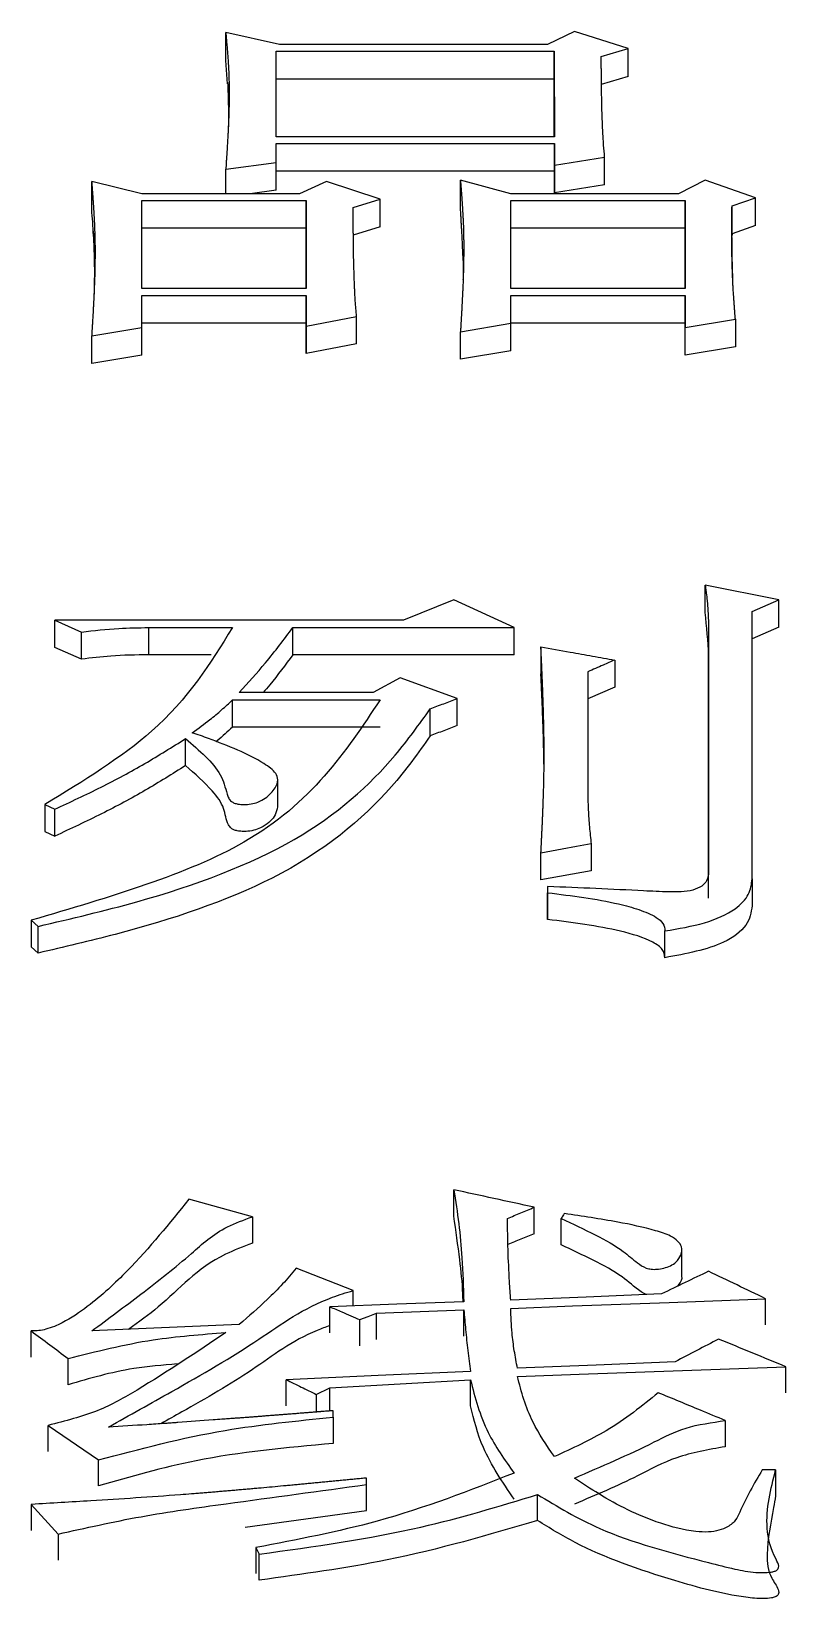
# Model space of a CAD drawing. Header units: millimetres. Extents: x 2063 to 4500, y 825 to 2548.
# Drawn here: x 2679.89 to 2682.32, y 2309.86 to 2314.92 of the extents above; entities that cross this region are included whole.
import ezdxf

# ---------------------------------------------------------------- set-up
doc = ezdxf.new("R2010")
doc.units = ezdxf.units.MM

msp = doc.modelspace()

# ---------------------------------------------------------------- linework, layer by layer
at = {"color": 7, "linetype": 'Continuous', "lineweight": 25}
for p, q in [((2680.5158, 2314.8216), (2680.5158, 2314.9117)), ((2680.6888, 2314.8733), (2680.5158, 2314.9117)), ((2681.6408, 2314.9159), (2681.5542, 2314.8732)), ((2681.8138, 2314.8604), (2681.6408, 2314.9159)), ((2680.678, 2314.8519), (2681.5758, 2314.8519)), ((2681.5542, 2314.8732), (2680.6888, 2314.8733)), ((2681.5758, 2314.7619), (2681.5758, 2314.8519)), ((2681.7273, 2314.8348), (2681.8138, 2314.8604)), ((2681.8138, 2314.7705), (2681.8138, 2314.8604)), ((2680.521, 2314.747), (2680.5158, 2314.8216)), ((2681.5758, 2314.7619), (2680.678, 2314.7619)), ((2681.8138, 2314.7705), (2681.7273, 2314.7448)), ((2681.5759, 2314.5759), (2680.678, 2314.576)), ((2680.678, 2314.4932), (2680.678, 2314.5542)), ((2680.678, 2314.5542), (2681.5759, 2314.5542)), ((2681.5759, 2314.5542), (2681.5759, 2314.4844)), ((2681.5759, 2314.4646), (2681.5759, 2314.5542)), ((2680.5158, 2314.4713), (2680.678, 2314.4932)), ((2680.5158, 2314.3924), (2680.5158, 2314.4713)), ((2680.678, 2314.4037), (2680.678, 2314.4932)), ((2681.5759, 2314.4844), (2681.7381, 2314.5106)), ((2681.5759, 2314.4844), (2681.5759, 2314.3949)), ((2681.7381, 2314.4211), (2681.7381, 2314.5106)), ((2680.0831, 2314.3425), (2680.0831, 2314.4319)), ((2680.2453, 2314.3924), (2680.0831, 2314.4319)), ((2681.5759, 2314.4646), (2680.678, 2314.4646)), ((2680.8403, 2314.4319), (2680.7537, 2314.3924)), ((2681.0134, 2314.3748), (2680.8403, 2314.4319)), ((2681.273, 2314.3468), (2681.273, 2314.4363)), ((2681.4352, 2314.3924), (2681.273, 2314.4363)), ((2681.5759, 2314.3949), (2681.5759, 2314.4646)), ((2681.7381, 2314.4211), (2681.5759, 2314.3949)), ((2682.0626, 2314.4362), (2681.9761, 2314.3924)), ((2682.2249, 2314.3792), (2682.0626, 2314.4362)), ((2680.7537, 2314.3924), (2680.2453, 2314.3924)), ((2680.2453, 2314.3704), (2680.7754, 2314.3704)), ((2680.2453, 2314.0865), (2680.2453, 2314.3704)), ((2680.678, 2314.4037), (2680.5942, 2314.3924)), ((2680.7754, 2314.3704), (2680.7754, 2314.0865)), ((2680.7754, 2314.2811), (2680.7754, 2314.3704)), ((2680.9268, 2314.3484), (2681.0134, 2314.3748)), ((2681.0134, 2314.2855), (2681.0134, 2314.3748)), ((2681.9761, 2314.3924), (2681.4352, 2314.3924)), ((2681.4352, 2314.3704), (2681.9977, 2314.3704)), ((2681.4352, 2314.0865), (2681.4352, 2314.3704)), ((2681.9977, 2314.3704), (2681.9977, 2314.0865)), ((2681.9977, 2314.281), (2681.9977, 2314.3704)), ((2682.1492, 2314.3528), (2682.2249, 2314.3792)), ((2682.2249, 2314.2898), (2682.2249, 2314.3792)), ((2682.1492, 2314.2634), (2682.1492, 2314.3528)), ((2680.7754, 2314.2811), (2680.2453, 2314.2811)), ((2680.7754, 2314.0865), (2680.7754, 2314.2811)), ((2681.0134, 2314.2855), (2680.9268, 2314.2591)), ((2681.9977, 2314.281), (2681.4352, 2314.281)), ((2681.9977, 2314.0865), (2681.9977, 2314.281)), ((2682.2249, 2314.2898), (2682.1492, 2314.2634)), ((2680.9281, 2314.2093), (2680.9276, 2314.2404)), ((2682.1492, 2314.2634), (2682.1491, 2314.2555)), ((2680.7754, 2314.0865), (2680.2453, 2314.0865)), ((2681.9977, 2314.0865), (2681.4352, 2314.0865)), ((2680.2453, 2313.9609), (2680.2453, 2314.0642)), ((2680.2453, 2314.0642), (2680.7754, 2314.0642)), ((2680.7754, 2314.0642), (2680.7754, 2313.9654)), ((2680.7754, 2313.9752), (2680.7754, 2314.0642)), ((2681.4352, 2314.0642), (2681.9977, 2314.0641)), ((2681.4352, 2313.9744), (2681.4352, 2314.0642)), ((2681.9977, 2314.0641), (2681.9977, 2313.9609)), ((2681.9977, 2313.9752), (2681.9977, 2314.0641)), ((2680.7754, 2313.9752), (2680.2453, 2313.9752)), ((2680.7754, 2313.9654), (2680.9376, 2313.9969)), ((2680.7754, 2313.8766), (2680.7754, 2313.9752)), ((2680.7754, 2313.9654), (2680.7754, 2313.8766)), ((2680.9376, 2313.908), (2680.9376, 2313.9969)), ((2681.273, 2313.9474), (2681.4352, 2313.9744)), ((2681.9977, 2313.9752), (2681.4352, 2313.9752)), ((2681.4352, 2313.8856), (2681.4352, 2313.9744)), ((2681.9977, 2313.9609), (2682.16, 2313.9879)), ((2681.9977, 2313.8721), (2681.9977, 2313.9752)), ((2682.16, 2313.9879), (2682.16, 2313.899)), ((2680.0831, 2313.9339), (2680.2453, 2313.9609)), ((2680.0831, 2313.8451), (2680.0831, 2313.9339)), ((2680.2453, 2313.8721), (2680.2453, 2313.9609)), ((2681.273, 2313.8586), (2681.273, 2313.9474)), ((2681.9977, 2313.8721), (2681.9977, 2313.9609)), ((2680.2453, 2313.8721), (2680.0831, 2313.8451)), ((2680.9376, 2313.908), (2680.7754, 2313.8766)), ((2681.4352, 2313.8856), (2681.273, 2313.8586)), ((2682.16, 2313.899), (2681.9977, 2313.8721)), ((2682.3006, 2313.0829), (2682.0627, 2313.1299)), ((2682.0627, 2313.0422), (2682.0627, 2313.1299)), ((2681.2514, 2313.0829), (2681.0891, 2313.0168)), ((2681.4461, 2312.9932), (2681.2514, 2313.0829)), ((2682.2141, 2313.0451), (2682.3006, 2313.0829)), ((2682.3006, 2312.9952), (2682.3006, 2313.0829)), ((2679.9641, 2313.0168), (2680.0506, 2312.979)), ((2681.0891, 2313.0168), (2679.9641, 2313.0168)), ((2679.9641, 2312.9293), (2679.9641, 2313.0168)), ((2682.2141, 2312.1828), (2682.2141, 2313.0451)), ((2680.0506, 2312.8915), (2680.0506, 2312.979)), ((2680.267, 2312.9932), (2680.5373, 2312.9932)), ((2680.267, 2312.9056), (2680.267, 2312.9932)), ((2680.7321, 2312.9932), (2681.4461, 2312.9932)), ((2680.7321, 2312.9056), (2680.7321, 2312.9932)), ((2681.4461, 2312.9056), (2681.4461, 2312.9932)), ((2682.3006, 2312.9952), (2682.2141, 2312.9575)), ((2680.0506, 2312.8915), (2679.9641, 2312.9293)), ((2680.4689, 2312.9056), (2680.267, 2312.9056)), ((2681.4461, 2312.9056), (2680.7321, 2312.9056)), ((2681.5326, 2312.9315), (2681.5326, 2312.8441)), ((2681.7706, 2312.8888), (2681.7706, 2312.8014)), ((2682.0735, 2312.903), (2682.0735, 2312.2074)), ((2682.0735, 2312.8677), (2682.0735, 2312.903)), ((2682.0735, 2312.8156), (2682.0735, 2312.8677)), ((2681.0783, 2312.8316), (2680.9917, 2312.7839)), ((2681.2622, 2312.7648), (2681.0783, 2312.8316)), ((2681.6841, 2312.8507), (2681.6841, 2312.4563)), ((2682.0735, 2312.1208), (2682.0735, 2312.8156)), ((2680.5374, 2312.76), (2681.0134, 2312.76)), ((2680.5374, 2312.6727), (2680.5374, 2312.76)), ((2680.9917, 2312.7839), (2680.5591, 2312.7839)), ((2681.2622, 2312.6775), (2681.2622, 2312.7648)), ((2681.7706, 2312.8014), (2681.6841, 2312.7633)), ((2681.1755, 2312.644), (2681.1755, 2312.7312)), ((2681.0134, 2312.6727), (2680.5374, 2312.6727)), ((2680.386, 2312.5481), (2680.386, 2312.6352)), ((2680.6835, 2312.4156), (2680.6835, 2312.5027)), ((2679.9316, 2312.4224), (2679.9641, 2312.4078)), ((2679.9316, 2312.4224), (2679.9316, 2312.3356)), ((2679.9641, 2312.321), (2679.9641, 2312.4078)), ((2679.9316, 2312.3356), (2679.9641, 2312.321)), ((2681.5326, 2312.1796), (2681.5326, 2312.2662)), ((2681.6949, 2312.2956), (2681.6949, 2312.2089)), ((2681.6949, 2312.2089), (2681.5326, 2312.1796)), ((2681.5543, 2312.1582), (2681.5543, 2312.1385)), ((2681.5543, 2312.1582), (2681.5543, 2312.0718)), ((2682.2141, 2312.1828), (2682.2141, 2312.0963)), ((2681.5543, 2312.0521), (2681.5543, 2312.1385)), ((2679.8884, 2312.0498), (2679.8884, 2311.9635)), ((2679.8884, 2312.0498), (2679.91, 2312.03)), ((2681.9329, 2311.9288), (2681.9329, 2312.0151)), ((2679.8884, 2311.9635), (2679.91, 2311.9437)), ((2680.6019, 2311.0934), (2680.3968, 2311.1498)), ((2681.2514, 2311.0954), (2681.2514, 2311.1806)), ((2680.6019, 2311.0934), (2680.6019, 2311.0083)), ((2681.511, 2311.039), (2681.511, 2311.1241)), ((2681.5975, 2311.003), (2681.5975, 2311.0881)), ((2681.9872, 2310.9065), (2681.9872, 2310.992)), ((2680.9264, 2310.8556), (2680.743, 2310.9281)), ((2680.9264, 2310.8062), (2680.9264, 2310.8556)), ((2680.8511, 2310.7188), (2680.8511, 2310.8035)), ((2681.0026, 2310.698), (2681.0026, 2310.7826)), ((2681.2838, 2310.7084), (2681.2838, 2310.793)), ((2682.2574, 2310.7447), (2682.2574, 2310.8294)), ((2680.5591, 2310.7461), (2680.0833, 2310.7253)), ((2680.9485, 2310.6772), (2680.9485, 2310.7618)), ((2679.8884, 2310.6407), (2679.8884, 2310.7253)), ((2680.0074, 2310.5519), (2680.0074, 2310.6363)), ((2682.3223, 2310.5257), (2682.3223, 2310.6101)), ((2680.7105, 2310.4838), (2680.7105, 2310.5682)), ((2680.8079, 2310.5208), (2680.8511, 2310.5419)), ((2680.8511, 2310.4673), (2680.8511, 2310.5419)), ((2681.3055, 2310.4838), (2681.3055, 2310.5681)), ((2680.8079, 2310.5208), (2680.8079, 2310.4639)), ((2680.862, 2310.4471), (2680.862, 2310.4682)), ((2680.862, 2310.4471), (2680.862, 2310.3628)), ((2682.1277, 2310.3522), (2682.1277, 2310.4365)), ((2679.9425, 2310.4207), (2680.1048, 2310.3095)), ((2680.1048, 2310.2255), (2680.1048, 2310.3095)), ((2682.2899, 2310.2777), (2682.2467, 2310.2777)), ((2682.2899, 2310.2777), (2682.2899, 2310.1937)), ((2680.9701, 2310.2299), (2680.9701, 2310.2511)), ((2680.9701, 2310.146), (2680.9701, 2310.2299)), ((2681.5218, 2310.114), (2681.5218, 2310.1979)), ((2679.8884, 2310.166), (2679.8884, 2310.0822)), ((2679.8884, 2310.166), (2679.9746, 2310.0702)), ((2680.5781, 2310.0926), (2680.9701, 2310.146)), ((2679.9746, 2310.0702), (2679.9746, 2309.9866)), ((2680.6132, 2310.027), (2680.624, 2310.0055)), ((2680.6132, 2310.027), (2680.6132, 2309.9433)), ((2680.624, 2309.922), (2680.624, 2310.0055))]:
    msp.add_line(p, q, dxfattribs=at)
at = {"color": 7, "linetype": 'Continuous', "lineweight": 25, "flags": 128}
for points in [[(2681.6949, 2312.2956), (2681.6479, 2312.2871), (2681.6009, 2312.2786), (2681.5326, 2312.2662)], [(2679.91, 2311.9437), (2679.91, 2311.9823), (2679.91, 2312.0062), (2679.91, 2312.03)], [(2681.9221, 2310.845), (2681.6787, 2310.8347), (2681.4353, 2310.8243)], [(2681.2838, 2310.8191), (2681.0675, 2310.8113), (2680.8511, 2310.8035)], [(2680.9485, 2310.7618), (2680.9755, 2310.7722), (2681.0026, 2310.7826)], [(2681.0026, 2310.7826), (2681.1432, 2310.7878), (2681.2838, 2310.793)], [(2681.4353, 2310.7982), (2681.6348, 2310.8058), (2681.9461, 2310.8176), (2682.2574, 2310.8294)], [(2681.3055, 2310.5944), (2681.008, 2310.5813), (2680.7105, 2310.5682)], [(2681.9653, 2310.6259), (2681.7111, 2310.6154), (2681.4569, 2310.6049)], [(2681.4569, 2310.5786), (2681.6565, 2310.5859), (2681.9894, 2310.598), (2682.3223, 2310.6101)], [(2680.8511, 2310.5419), (2681.0783, 2310.555), (2681.3055, 2310.5681)], [(2679.9425, 2310.3366), (2679.9425, 2310.3577), (2679.9425, 2310.379), (2679.9425, 2310.4207)]]:
    msp.add_lwpolyline(points, dxfattribs=at)
at = {"color": 7, "linetype": 'Continuous', "lineweight": 25}
for points, knots in [([(2680.5158, 2314.9117), (2680.516, 2314.9086), (2680.5166, 2314.9024), (2680.5173, 2314.8948), (2680.518, 2314.8871), (2680.5185, 2314.8809), (2680.5192, 2314.8732), (2680.5197, 2314.8671), (2680.5203, 2314.8594), (2680.5208, 2314.8532), (2680.5214, 2314.8455), (2680.5219, 2314.8394), (2680.5225, 2314.8316), (2680.5229, 2314.8255), (2680.5234, 2314.8177), (2680.5238, 2314.8116), (2680.5243, 2314.8038), (2680.5246, 2314.7977), (2680.525, 2314.7899), (2680.5253, 2314.7837), (2680.5255, 2314.7775), (2680.5258, 2314.7713), (2680.526, 2314.7651), (2680.5262, 2314.7574), (2680.5263, 2314.7512), (2680.5265, 2314.7434), (2680.5266, 2314.7372), (2680.5266, 2314.7295), (2680.5267, 2314.7233), (2680.5267, 2314.7155), (2680.5267, 2314.7093), (2680.5266, 2314.7015), (2680.5265, 2314.6844), (2680.526, 2314.6626), (2680.5253, 2314.6407), (2680.5248, 2314.6282), (2680.5245, 2314.6204), (2680.5242, 2314.6126), (2680.5239, 2314.6063), (2680.5235, 2314.5985), (2680.5232, 2314.5922), (2680.5228, 2314.5844), (2680.5224, 2314.5781), (2680.522, 2314.5703), (2680.5217, 2314.564), (2680.5212, 2314.5562), (2680.5208, 2314.5499), (2680.5203, 2314.5421), (2680.52, 2314.5358), (2680.5196, 2314.5295), (2680.5192, 2314.5232), (2680.5188, 2314.5169), (2680.5183, 2314.5091), (2680.5178, 2314.5028), (2680.5173, 2314.4949), (2680.5169, 2314.4886), (2680.5164, 2314.4802), (2680.516, 2314.475), (2680.5158, 2314.4713)], [0, 0, 0, 0, 0.021203, 0.042406, 0.053008, 0.074211, 0.084813, 0.106016, 0.116618, 0.137821, 0.148423, 0.169626, 0.180228, 0.201431, 0.212032, 0.233236, 0.243837, 0.265041, 0.275642, 0.296845, 0.307447, 0.318049, 0.339252, 0.349854, 0.371057, 0.381658, 0.402862, 0.413463, 0.434667, 0.445268, 0.466472, 0.477073, 0.498276, 0.58309, 0.625497, 0.6467, 0.667903, 0.678505, 0.699708, 0.71031, 0.731513, 0.742114, 0.763318, 0.773919, 0.795123, 0.805724, 0.826927, 0.837529, 0.858732, 0.869334, 0.879936, 0.901139, 0.91174, 0.932944, 0.943545, 0.964749, 0.97535, 1, 1, 1, 1]), ([(2680.678, 2314.576), (2680.678, 2314.6222), (2680.678, 2314.7148), (2680.678, 2314.8062), (2680.678, 2314.8519)], [0, 0, 0, 0, 0.4999959, 1, 1, 1, 1]), ([(2681.5758, 2314.8519), (2681.5758, 2314.8062), (2681.5759, 2314.7148), (2681.5759, 2314.6222), (2681.5759, 2314.5759)], [0, 0, 0, 0, 0.4999959, 1, 1, 1, 1]), ([(2681.7381, 2314.5106), (2681.737, 2314.5233), (2681.7356, 2314.5391), (2681.7343, 2314.558), (2681.7337, 2314.5675), (2681.7326, 2314.5864), (2681.7309, 2314.6274), (2681.7292, 2314.6714), (2681.7286, 2314.7059), (2681.7284, 2314.7168), (2681.7283, 2314.7231), (2681.7283, 2314.7278), (2681.7282, 2314.7325), (2681.7281, 2314.7372), (2681.7281, 2314.7418), (2681.728, 2314.7465), (2681.7279, 2314.7512), (2681.7279, 2314.7559), (2681.7278, 2314.7606), (2681.7278, 2314.7653), (2681.7277, 2314.7715), (2681.7277, 2314.7778), (2681.7276, 2314.784), (2681.7276, 2314.7887), (2681.7276, 2314.7926), (2681.7275, 2314.7957), (2681.7275, 2314.798), (2681.7275, 2314.8003), (2681.7275, 2314.8027), (2681.7275, 2314.8058), (2681.7275, 2314.8089), (2681.7274, 2314.812), (2681.7274, 2314.8144), (2681.7274, 2314.8167), (2681.7274, 2314.819), (2681.7274, 2314.8214), (2681.7274, 2314.8237), (2681.7273, 2314.826), (2681.7273, 2314.8283), (2681.7273, 2314.8313), (2681.7273, 2314.8334), (2681.7273, 2314.8348)], [0, 0, 0, 0, 0.1161503, 0.1451879, 0.1742255, 0.2032631, 0.3194139, 0.5517156, 0.6097907, 0.6388283, 0.653347, 0.6678658, 0.6823846, 0.6969034, 0.7114221, 0.7259409, 0.7404597, 0.7549785, 0.7694972, 0.784016, 0.7985348, 0.8275724, 0.8420911, 0.8566099, 0.8711287, 0.8783881, 0.8856475, 0.8929069, 0.9001662, 0.9074256, 0.9219444, 0.9292038, 0.9364632, 0.9437226, 0.950982, 0.9582413, 0.9655007, 0.9727601, 0.9800195, 0.9872789, 1, 1, 1, 1]), ([(2680.5217, 2314.7518), (2680.5217, 2314.7519), (2680.5215, 2314.7541), (2680.526, 2314.6459), (2680.5242, 2314.612), (2680.5233, 2314.5936)], [0, 0, 0, 0, 0.01145, 0.464143, 1, 1, 1, 1]), ([(2681.5758, 2314.5759), (2681.5758, 2314.5922), (2681.5758, 2314.6547), (2681.5758, 2314.7163), (2681.5758, 2314.7619)], [0, 0, 0, 0, 0.260576, 1, 1, 1, 1]), ([(2680.0831, 2314.4319), (2680.0833, 2314.4287), (2680.0837, 2314.4239), (2680.0841, 2314.4176), (2680.0845, 2314.4128), (2680.0848, 2314.408), (2680.0852, 2314.4032), (2680.0855, 2314.3984), (2680.0858, 2314.3936), (2680.0862, 2314.3888), (2680.0865, 2314.3841), (2680.0869, 2314.3793), (2680.0872, 2314.3745), (2680.0876, 2314.3681), (2680.088, 2314.3617), (2680.0885, 2314.3553), (2680.0888, 2314.3505), (2680.0891, 2314.3457), (2680.0895, 2314.3393), (2680.0899, 2314.3313), (2680.0905, 2314.3216), (2680.091, 2314.312), (2680.0915, 2314.3024), (2680.0919, 2314.2928), (2680.0923, 2314.2831), (2680.0927, 2314.2735), (2680.093, 2314.2638), (2680.0933, 2314.2542), (2680.0935, 2314.2445), (2680.0937, 2314.2348), (2680.0939, 2314.2219), (2680.094, 2314.209), (2680.0939, 2314.1961), (2680.0939, 2314.1767), (2680.0934, 2314.1476), (2680.0925, 2314.1184), (2680.0917, 2314.0957), (2680.0911, 2314.0794), (2680.0903, 2314.0632), (2680.0897, 2314.0501), (2680.0892, 2314.0404), (2680.0888, 2314.0322), (2680.0884, 2314.0257), (2680.0882, 2314.0208), (2680.0879, 2314.0159), (2680.0876, 2314.011), (2680.0874, 2314.0061), (2680.0871, 2314.0012), (2680.0868, 2313.9963), (2680.0864, 2313.9898), (2680.086, 2313.9833), (2680.0856, 2313.9767), (2680.0854, 2313.9727), (2680.0852, 2313.9694), (2680.0851, 2313.9669), (2680.0849, 2313.9645), (2680.0848, 2313.962), (2680.0846, 2313.9596), (2680.0844, 2313.9563), (2680.0842, 2313.953), (2680.084, 2313.9498), (2680.0839, 2313.9473), (2680.0837, 2313.9448), (2680.0836, 2313.9424), (2680.0834, 2313.9399), (2680.0833, 2313.9371), (2680.0831, 2313.9351), (2680.0831, 2313.9339)], [0, 0, 0, 0, 0.019469, 0.029204, 0.038938, 0.048673, 0.058408, 0.068142, 0.077877, 0.087611, 0.097346, 0.107081, 0.116815, 0.12655, 0.146019, 0.155754, 0.165488, 0.175223, 0.184958, 0.204427, 0.223896, 0.243365, 0.262835, 0.282304, 0.301773, 0.321242, 0.340712, 0.360181, 0.37965, 0.399119, 0.418589, 0.457527, 0.476996, 0.496466, 0.574343, 0.65222, 0.67169, 0.710628, 0.749567, 0.769036, 0.788505, 0.807974, 0.817709, 0.827444, 0.837178, 0.846913, 0.856647, 0.866382, 0.876117, 0.885851, 0.90532, 0.915055, 0.92479, 0.929657, 0.934524, 0.939392, 0.944259, 0.949126, 0.953994, 0.963728, 0.968595, 0.973463, 0.97833, 0.983197, 0.988065, 0.992932, 1, 1, 1, 1]), ([(2681.273, 2314.4363), (2681.2732, 2314.4339), (2681.2734, 2314.4304), (2681.2738, 2314.4257), (2681.274, 2314.4222), (2681.2743, 2314.4186), (2681.2746, 2314.4151), (2681.2748, 2314.4116), (2681.2751, 2314.408), (2681.2754, 2314.4045), (2681.2756, 2314.401), (2681.2759, 2314.3974), (2681.2762, 2314.3939), (2681.2764, 2314.3904), (2681.2767, 2314.3868), (2681.2769, 2314.3833), (2681.2772, 2314.3786), (2681.2776, 2314.3739), (2681.2779, 2314.3692), (2681.2781, 2314.3656), (2681.2784, 2314.3621), (2681.2786, 2314.3585), (2681.2788, 2314.355), (2681.2791, 2314.3515), (2681.2793, 2314.3479), (2681.2795, 2314.3444), (2681.2797, 2314.3408), (2681.2799, 2314.3373), (2681.2801, 2314.3337), (2681.2804, 2314.329), (2681.2806, 2314.3243), (2681.2809, 2314.3196), (2681.2812, 2314.3125), (2681.282, 2314.2971), (2681.2826, 2314.2781), (2681.283, 2314.2615), (2681.2832, 2314.2532), (2681.2833, 2314.2484), (2681.2833, 2314.2449), (2681.2834, 2314.2413), (2681.2834, 2314.2377), (2681.2835, 2314.2342), (2681.2835, 2314.2306), (2681.2835, 2314.227), (2681.2835, 2314.2223), (2681.2835, 2314.2175), (2681.2835, 2314.2127), (2681.2835, 2314.2092), (2681.2835, 2314.2056), (2681.2835, 2314.202), (2681.2834, 2314.1984), (2681.2834, 2314.1949), (2681.2834, 2314.1913), (2681.2833, 2314.1877), (2681.2833, 2314.1841), (2681.2832, 2314.1806), (2681.2832, 2314.177), (2681.2831, 2314.1734), (2681.2831, 2314.1698), (2681.283, 2314.1662), (2681.2829, 2314.1615), (2681.2828, 2314.1567), (2681.2827, 2314.1519), (2681.2826, 2314.1483), (2681.2825, 2314.1448), (2681.2824, 2314.1412), (2681.2823, 2314.1376), (2681.2821, 2314.1304), (2681.2816, 2314.1149), (2681.2808, 2314.0957), (2681.2801, 2314.0789), (2681.2797, 2314.0705), (2681.2795, 2314.0657), (2681.2793, 2314.0621), (2681.2791, 2314.0585), (2681.2789, 2314.0549), (2681.2788, 2314.0513), (2681.2786, 2314.0477), (2681.2783, 2314.0429), (2681.2781, 2314.0381), (2681.2778, 2314.0333), (2681.2776, 2314.0297), (2681.2774, 2314.0261), (2681.2773, 2314.0225), (2681.2771, 2314.0189), (2681.2769, 2314.0152), (2681.2767, 2314.0116), (2681.2765, 2314.008), (2681.2763, 2314.0044), (2681.2761, 2314.0008), (2681.2759, 2313.9972), (2681.2756, 2313.9924), (2681.2753, 2313.9875), (2681.275, 2313.9827), (2681.2748, 2313.9791), (2681.2746, 2313.9755), (2681.2744, 2313.9719), (2681.2742, 2313.9683), (2681.274, 2313.9646), (2681.2738, 2313.961), (2681.2736, 2313.9574), (2681.2733, 2313.9529), (2681.2731, 2313.9495), (2681.273, 2313.9474)], [0, 0, 0, 0, 0.014624, 0.021936, 0.029248, 0.036561, 0.043873, 0.051185, 0.058497, 0.065809, 0.073121, 0.080433, 0.087745, 0.095057, 0.102369, 0.109682, 0.116994, 0.131618, 0.13893, 0.146242, 0.153554, 0.160866, 0.168178, 0.17549, 0.182803, 0.190115, 0.197427, 0.204739, 0.212051, 0.219363, 0.233987, 0.241299, 0.248611, 0.27786, 0.336357, 0.365605, 0.38023, 0.387542, 0.394854, 0.402166, 0.409478, 0.41679, 0.424102, 0.431414, 0.438727, 0.453351, 0.460663, 0.467975, 0.475287, 0.482599, 0.489911, 0.497223, 0.504535, 0.511848, 0.51916, 0.526472, 0.533784, 0.541096, 0.548408, 0.55572, 0.563032, 0.577656, 0.584969, 0.592281, 0.599593, 0.606905, 0.614217, 0.621529, 0.650778, 0.709274, 0.738523, 0.753147, 0.760459, 0.767771, 0.775083, 0.782395, 0.789708, 0.79702, 0.804332, 0.818956, 0.826268, 0.83358, 0.840892, 0.848204, 0.855516, 0.862829, 0.870141, 0.877453, 0.884765, 0.892077, 0.899389, 0.906701, 0.921325, 0.928638, 0.93595, 0.943262, 0.950574, 0.957886, 0.965198, 0.97251, 0.979822, 0.987134, 1, 1, 1, 1]), ([(2680.0891, 2314.2546), (2680.0891, 2314.2557), (2680.0877, 2314.2851), (2680.0853, 2314.3144), (2680.0831, 2314.3425)], [0, 0, 0, 0, 0.037434, 1, 1, 1, 1]), ([(2680.9376, 2313.9969), (2680.9362, 2314.0135), (2680.9339, 2314.0384), (2680.9324, 2314.0674), (2680.9318, 2314.0819), (2680.9312, 2314.0963), (2680.9295, 2314.1397), (2680.9284, 2314.1829), (2680.9279, 2314.2199), (2680.9278, 2314.2261), (2680.9277, 2314.2322), (2680.9276, 2314.2384), (2680.9276, 2314.2435), (2680.9275, 2314.2486), (2680.9274, 2314.2537), (2680.9274, 2314.2599), (2680.9273, 2314.266), (2680.9273, 2314.2711), (2680.9272, 2314.2762), (2680.9272, 2314.2814), (2680.9272, 2314.2875), (2680.9271, 2314.2926), (2680.9271, 2314.2977), (2680.9271, 2314.3028), (2680.927, 2314.3079), (2680.927, 2314.312), (2680.927, 2314.3151), (2680.927, 2314.3181), (2680.927, 2314.3207), (2680.9269, 2314.3232), (2680.9269, 2314.3258), (2680.9269, 2314.3289), (2680.9269, 2314.3314), (2680.9269, 2314.334), (2680.9269, 2314.3365), (2680.9269, 2314.3396), (2680.9268, 2314.3421), (2680.9268, 2314.345), (2680.9268, 2314.347), (2680.9268, 2314.3484)], [0, 0, 0, 0, 0.1404896, 0.2107353, 0.2458577, 0.2634189, 0.3336637, 0.6146474, 0.6322086, 0.6497698, 0.667331, 0.6848922, 0.7024533, 0.7112339, 0.7287951, 0.7463563, 0.7639175, 0.7814787, 0.7902593, 0.8078205, 0.8253817, 0.8429429, 0.8517235, 0.8692847, 0.8868458, 0.8956264, 0.904407, 0.9131876, 0.9219682, 0.9263585, 0.9351391, 0.9439197, 0.9527003, 0.9570906, 0.9658712, 0.9746518, 0.9834324, 0.9878227, 1, 1, 1, 1]), ([(2681.2817, 2314.1765), (2681.2816, 2314.1807), (2681.2811, 2314.1943), (2681.2803, 2314.2127), (2681.2795, 2314.2292), (2681.2791, 2314.2387), (2681.2787, 2314.2458), (2681.2783, 2314.2529), (2681.278, 2314.26), (2681.2776, 2314.2671), (2681.2772, 2314.2741), (2681.2768, 2314.2812), (2681.2764, 2314.2883), (2681.276, 2314.2954), (2681.2755, 2314.3048), (2681.2749, 2314.3142), (2681.2744, 2314.3236), (2681.2739, 2314.3307), (2681.2735, 2314.3384), (2681.2732, 2314.3438), (2681.273, 2314.3468)], [0, 0, 0, 0, 0.0725302, 0.2389621, 0.3221779, 0.3637859, 0.4053938, 0.4470017, 0.4886096, 0.5302176, 0.5718255, 0.6134334, 0.6550413, 0.6966493, 0.7382572, 0.821473, 0.863081, 0.9046889, 0.9462968, 1, 1, 1, 1]), ([(2682.16, 2313.9879), (2682.1598, 2313.9899), (2682.1594, 2313.9961), (2682.1587, 2314.0043), (2682.1581, 2314.0125), (2682.1575, 2314.0207), (2682.1567, 2314.0309), (2682.1558, 2314.0432), (2682.155, 2314.0554), (2682.1543, 2314.0657), (2682.1534, 2314.08), (2682.1518, 2314.1065), (2682.1506, 2314.135), (2682.1499, 2314.1574), (2682.1496, 2314.1675), (2682.1494, 2314.1777), (2682.1491, 2314.1899), (2682.1489, 2314.202), (2682.1488, 2314.2142), (2682.1487, 2314.2264), (2682.1486, 2314.2385), (2682.1486, 2314.2486), (2682.1486, 2314.2587), (2682.1486, 2314.2688), (2682.1486, 2314.2789), (2682.1487, 2314.287), (2682.1487, 2314.2931), (2682.1487, 2314.2991), (2682.1488, 2314.3052), (2682.1488, 2314.3112), (2682.1489, 2314.3173), (2682.1489, 2314.3233), (2682.149, 2314.3294), (2682.149, 2314.3344), (2682.149, 2314.3384), (2682.1491, 2314.3409), (2682.1491, 2314.3434), (2682.1491, 2314.346), (2682.1491, 2314.3492), (2682.1492, 2314.3515), (2682.1492, 2314.3528)], [0, 0, 0, 0, 0.016701, 0.050103, 0.066804, 0.083505, 0.116907, 0.150309, 0.183711, 0.217114, 0.233815, 0.300619, 0.434229, 0.467631, 0.484332, 0.517734, 0.551136, 0.584538, 0.617941, 0.651343, 0.684745, 0.718147, 0.734848, 0.76825, 0.801652, 0.818353, 0.835054, 0.851755, 0.868456, 0.885157, 0.901858, 0.918559, 0.93526, 0.951962, 0.960312, 0.968663, 0.972838, 0.981188, 0.989539, 1, 1, 1, 1]), ([(2680.0881, 2314.2714), (2680.0882, 2314.2709), (2680.0888, 2314.258), (2680.0933, 2314.1334), (2680.0911, 2314.0835), (2680.0899, 2314.0548)], [0, 0, 0, 0, 0.017281, 0.434868, 1, 1, 1, 1]), ([(2682.1528, 2314.0904), (2682.1515, 2314.1252), (2682.1496, 2314.1772), (2682.1492, 2314.2297), (2682.1491, 2314.2612), (2682.1491, 2314.2609), (2682.1491, 2314.2608)], [0, 0, 0, 0, 0.575054, 0.859765, 0.986342, 1, 1, 1, 1]), ([(2681.2815, 2314.1821), (2681.2817, 2314.1736), (2681.282, 2314.1589), (2681.2819, 2314.1322), (2681.2817, 2314.1215), (2681.2815, 2314.1137), (2681.2815, 2314.1152), (2681.2816, 2314.1154)], [0, 0, 0, 0, 0.42739, 0.739117, 0.908863, 0.989824, 1, 1, 1, 1]), ([(2682.0627, 2313.1299), (2682.0631, 2313.1264), (2682.0641, 2313.1194), (2682.0653, 2313.1106), (2682.0662, 2313.1036), (2682.067, 2313.0966), (2682.0678, 2313.0895), (2682.0686, 2313.0825), (2682.0693, 2313.0754), (2682.0699, 2313.0684), (2682.0705, 2313.0614), (2682.0709, 2313.0561), (2682.0714, 2313.049), (2682.0718, 2313.042), (2682.0722, 2313.0331), (2682.0726, 2313.0261), (2682.0728, 2313.019), (2682.0731, 2313.0119), (2682.0733, 2313.0049), (2682.0734, 2312.9978), (2682.0736, 2312.9925), (2682.0736, 2312.9872), (2682.0737, 2312.9818), (2682.0738, 2312.9765), (2682.0738, 2312.9721), (2682.0738, 2312.9686), (2682.0738, 2312.965), (2682.0738, 2312.9615), (2682.0738, 2312.9579), (2682.0738, 2312.9544), (2682.0738, 2312.9508), (2682.0738, 2312.9473), (2682.0738, 2312.9437), (2682.0738, 2312.9402), (2682.0738, 2312.9366), (2682.0737, 2312.9331), (2682.0737, 2312.9296), (2682.0737, 2312.926), (2682.0737, 2312.9224), (2682.0736, 2312.9189), (2682.0736, 2312.9153), (2682.0736, 2312.912), (2682.0735, 2312.9079), (2682.0735, 2312.9046), (2682.0735, 2312.903)], [0, 0, 0, 0, 0.046719, 0.093437, 0.116797, 0.140156, 0.186875, 0.210234, 0.233594, 0.280313, 0.303672, 0.327031, 0.350391, 0.397109, 0.420469, 0.467188, 0.490547, 0.513906, 0.560625, 0.583984, 0.607344, 0.630703, 0.654062, 0.677422, 0.700781, 0.712461, 0.72414, 0.7475, 0.759179, 0.770859, 0.794218, 0.805898, 0.817578, 0.840937, 0.852617, 0.864296, 0.887656, 0.899335, 0.911015, 0.934374, 0.946054, 0.957734, 0.978867, 1, 1, 1, 1]), ([(2682.0735, 2312.8156), (2682.074, 2312.8447), (2682.0753, 2312.9205), (2682.0675, 2312.9958), (2682.0627, 2313.0422)], [0, 0, 0, 0, 0.3832008, 1, 1, 1, 1]), ([(2680.5373, 2312.9932), (2680.4657, 2312.878), (2680.3366, 2312.6704), (2680.0565, 2312.4988), (2679.9316, 2312.4224)], [0, 0, 0, 0, 0.554519, 1, 1, 1, 1]), ([(2680.0506, 2312.979), (2680.0904, 2312.9837), (2680.1615, 2312.9921), (2680.2347, 2312.9929), (2680.267, 2312.9932)], [0, 0, 0, 0, 0.558835, 1, 1, 1, 1]), ([(2680.5591, 2312.7839), (2680.5881, 2312.8156), (2680.6341, 2312.8659), (2680.6892, 2312.9362), (2680.7178, 2312.9742), (2680.7321, 2312.9932)], [0, 0, 0, 0, 0.459907, 0.729904, 1, 1, 1, 1]), ([(2680.267, 2312.9056), (2680.2259, 2312.9051), (2680.1527, 2312.9041), (2680.0818, 2312.8953), (2680.0506, 2312.8915)], [0, 0, 0, 0, 0.561086, 1, 1, 1, 1]), ([(2680.7321, 2312.9056), (2680.7081, 2312.8732), (2680.6778, 2312.8324), (2680.6435, 2312.7922), (2680.6365, 2312.7839)], [0, 0, 0, 0, 0.794835, 1, 1, 1, 1]), ([(2681.5326, 2312.2662), (2681.5327, 2312.2684), (2681.5329, 2312.2717), (2681.5331, 2312.2762), (2681.5333, 2312.2795), (2681.5335, 2312.2828), (2681.5336, 2312.2861), (2681.5338, 2312.2895), (2681.534, 2312.2928), (2681.5341, 2312.2961), (2681.5343, 2312.2994), (2681.5344, 2312.3027), (2681.5347, 2312.3072), (2681.5349, 2312.3127), (2681.5352, 2312.3193), (2681.5356, 2312.3259), (2681.5359, 2312.3326), (2681.5362, 2312.3392), (2681.5365, 2312.3458), (2681.5369, 2312.3524), (2681.5373, 2312.3613), (2681.5378, 2312.3723), (2681.5383, 2312.3855), (2681.5389, 2312.3987), (2681.5394, 2312.412), (2681.54, 2312.4296), (2681.5407, 2312.4472), (2681.5414, 2312.4691), (2681.5419, 2312.4911), (2681.5424, 2312.5174), (2681.5428, 2312.5437), (2681.543, 2312.5699), (2681.5429, 2312.5917), (2681.5428, 2312.6092), (2681.5427, 2312.6223), (2681.5426, 2312.6354), (2681.5424, 2312.6484), (2681.5422, 2312.6615), (2681.5419, 2312.6745), (2681.5417, 2312.6876), (2681.5413, 2312.7006), (2681.541, 2312.7137), (2681.5405, 2312.731), (2681.54, 2312.7484), (2681.5394, 2312.7657), (2681.5389, 2312.7787), (2681.5385, 2312.7917), (2681.5381, 2312.8025), (2681.5377, 2312.8111), (2681.5375, 2312.8176), (2681.5372, 2312.8241), (2681.537, 2312.8305), (2681.5367, 2312.837), (2681.5364, 2312.8435), (2681.5361, 2312.8521), (2681.5357, 2312.8607), (2681.5353, 2312.8694), (2681.5351, 2312.8758), (2681.5348, 2312.8823), (2681.5345, 2312.8887), (2681.5342, 2312.8952), (2681.5339, 2312.9017), (2681.5336, 2312.9081), (2681.5334, 2312.9146), (2681.533, 2312.9224), (2681.5328, 2312.928), (2681.5326, 2312.9315)], [0, 0, 0, 0, 0.009839, 0.014759, 0.019678, 0.024598, 0.029518, 0.034437, 0.039357, 0.044276, 0.049196, 0.054116, 0.059035, 0.068874, 0.078714, 0.088553, 0.098392, 0.108231, 0.11807, 0.12791, 0.137749, 0.157427, 0.177105, 0.196784, 0.216462, 0.236141, 0.275497, 0.295176, 0.334533, 0.373889, 0.413246, 0.452603, 0.49196, 0.511638, 0.531317, 0.550995, 0.570673, 0.590352, 0.61003, 0.629709, 0.649387, 0.669065, 0.688744, 0.728101, 0.747779, 0.767457, 0.787136, 0.806814, 0.816653, 0.826493, 0.836332, 0.846171, 0.85601, 0.865849, 0.875689, 0.895367, 0.905206, 0.915045, 0.924884, 0.934724, 0.944563, 0.954402, 0.964241, 0.97408, 0.98392, 1, 1, 1, 1]), ([(2681.5326, 2312.9315), (2681.5642, 2312.9259), (2681.6196, 2312.9159), (2681.699, 2312.9017), (2681.7467, 2312.8931), (2681.7706, 2312.8888)], [0, 0, 0, 0, 0.397994, 0.698997, 1, 1, 1, 1]), ([(2681.7706, 2312.8888), (2681.7582, 2312.8833), (2681.7376, 2312.8743), (2681.7088, 2312.8616), (2681.6923, 2312.8543), (2681.6841, 2312.8507)], [0, 0, 0, 0, 0.428367, 0.714183, 1, 1, 1, 1]), ([(2681.5427, 2312.5346), (2681.5426, 2312.5393), (2681.5425, 2312.5615), (2681.5418, 2312.5923), (2681.5408, 2312.6357), (2681.5397, 2312.6704), (2681.5384, 2312.7051), (2681.5374, 2312.731), (2681.5366, 2312.7526), (2681.5358, 2312.7698), (2681.5353, 2312.7828), (2681.5347, 2312.7957), (2681.5342, 2312.8086), (2681.5335, 2312.8247), (2681.5329, 2312.8366), (2681.5326, 2312.8441)], [0, 0, 0, 0, 0.045255, 0.213115, 0.297045, 0.464905, 0.548835, 0.632765, 0.716695, 0.75866, 0.800624, 0.842589, 0.884554, 0.926519, 1, 1, 1, 1]), ([(2681.0134, 2312.76), (2680.9025, 2312.5928), (2680.7, 2312.2878), (2680.1411, 2312.1239), (2679.8884, 2312.0498)], [0, 0, 0, 0, 0.5478251, 1, 1, 1, 1]), ([(2680.4076, 2312.6544), (2680.4271, 2312.6684), (2680.4605, 2312.6923), (2680.5028, 2312.7278), (2680.5259, 2312.7493), (2680.5374, 2312.76)], [0, 0, 0, 0, 0.409889, 0.704653, 1, 1, 1, 1]), ([(2681.1756, 2312.7312), (2681.19, 2312.7368), (2681.2189, 2312.748), (2681.2478, 2312.7592), (2681.2622, 2312.7648)], [0, 0, 0, 0, 0.4999997, 1, 1, 1, 1]), ([(2679.91, 2312.03), (2680.0176, 2312.0551), (2680.3206, 2312.1258), (2680.7695, 2312.2944), (2681.0335, 2312.533), (2681.1397, 2312.6812), (2681.1756, 2312.7313)], [0, 0, 0, 0, 0.181249, 0.510223, 0.834429, 1, 1, 1, 1]), ([(2680.386, 2312.6352), (2680.4082, 2312.6162), (2680.4517, 2312.5791), (2680.5035, 2312.5197), (2680.515, 2312.4729), (2680.5242, 2312.4438), (2680.5318, 2312.4336), (2680.5427, 2312.4272), (2680.5564, 2312.4236), (2680.5753, 2312.4223), (2680.5978, 2312.4241), (2680.6229, 2312.4308), (2680.6521, 2312.448), (2680.6752, 2312.4727), (2680.6863, 2312.5006), (2680.677, 2312.529), (2680.607, 2312.5787), (2680.5079, 2312.6188), (2680.425, 2312.6482), (2680.4076, 2312.6544)], [0, 0, 0, 0, 0.119378, 0.233044, 0.347088, 0.372157, 0.392491, 0.404557, 0.416667, 0.432851, 0.454707, 0.476798, 0.507453, 0.574091, 0.621959, 0.658929, 0.726106, 0.942431, 1, 1, 1, 1]), ([(2680.5374, 2312.6727), (2680.5217, 2312.6578), (2680.5048, 2312.6416), (2680.4851, 2312.6261), (2680.4837, 2312.6249)], [0, 0, 0, 0, 0.924718, 1, 1, 1, 1]), ([(2681.2622, 2312.6775), (2681.2478, 2312.6719), (2681.2189, 2312.6608), (2681.19, 2312.6496), (2681.1756, 2312.644)], [0, 0, 0, 0, 0.5000001, 1, 1, 1, 1]), ([(2681.1756, 2312.644), (2681.1364, 2312.5892), (2681.0194, 2312.4253), (2680.7201, 2312.1788), (2680.2651, 2312.0263), (2679.9935, 2311.9631), (2679.91, 2311.9437)], [0, 0, 0, 0, 0.181362, 0.542092, 0.85934, 1, 1, 1, 1]), ([(2679.9641, 2312.4078), (2680.0145, 2312.4311), (2680.1157, 2312.4781), (2680.2567, 2312.5542), (2680.3428, 2312.6081), (2680.386, 2312.6352)], [0, 0, 0, 0, 0.33078, 0.664698, 1, 1, 1, 1]), ([(2680.386, 2312.5481), (2680.3434, 2312.5214), (2680.2579, 2312.4678), (2680.1168, 2312.3919), (2680.0151, 2312.3447), (2679.9641, 2312.321)], [0, 0, 0, 0, 0.331031, 0.66482, 1, 1, 1, 1]), ([(2680.6827, 2312.4153), (2680.6809, 2312.4065), (2680.6761, 2312.3839), (2680.6503, 2312.3589), (2680.6185, 2312.3424), (2680.5944, 2312.3367), (2680.5715, 2312.3355), (2680.5536, 2312.3374), (2680.5413, 2312.341), (2680.531, 2312.3475), (2680.5155, 2312.3704), (2680.5141, 2312.4125), (2680.4672, 2312.4777), (2680.4167, 2312.5215), (2680.386, 2312.5481)], [0, 0, 0, 0, 0.076683, 0.19712, 0.23509, 0.273395, 0.309405, 0.332504, 0.351157, 0.36981, 0.403426, 0.558532, 0.73155, 1, 1, 1, 1]), ([(2681.6841, 2312.4563), (2681.6843, 2312.4393), (2681.6848, 2312.4041), (2681.6887, 2312.3505), (2681.6928, 2312.3139), (2681.6949, 2312.2956)], [0, 0, 0, 0, 0.318332, 0.659091, 1, 1, 1, 1]), ([(2682.0737, 2312.2074), (2682.0732, 2312.1969), (2682.0724, 2312.1802), (2682.0534, 2312.1588), (2682.0133, 2312.141), (2681.943, 2312.1402), (2681.7891, 2312.1486), (2681.6581, 2312.154), (2681.5543, 2312.1582)], [0, 0, 0, 0, 0.10163, 0.162723, 0.225538, 0.354202, 0.488391, 1, 1, 1, 1]), ([(2681.9329, 2312.0151), (2681.9767, 2312.0225), (2682.063, 2312.0371), (2682.1592, 2312.0801), (2682.208, 2312.1322), (2682.2121, 2312.166), (2682.2141, 2312.1828)], [0, 0, 0, 0, 0.2921, 0.574018, 0.788471, 1, 1, 1, 1]), ([(2681.5543, 2312.1385), (2681.6324, 2312.1287), (2681.7349, 2312.1159), (2681.8501, 2312.0849), (2681.9002, 2312.0639), (2681.9304, 2312.0392), (2681.932, 2312.0234), (2681.9329, 2312.0151)], [0, 0, 0, 0, 0.498299, 0.652925, 0.808708, 0.899126, 1, 1, 1, 1]), ([(2682.2141, 2312.0963), (2682.2107, 2312.0749), (2682.2038, 2312.0316), (2682.1117, 2311.9621), (2682.0014, 2311.9416), (2681.9329, 2311.9288)], [0, 0, 0, 0, 0.269848, 0.545951, 1, 1, 1, 1]), ([(2681.5543, 2312.0718), (2681.5543, 2312.0681), (2681.5543, 2312.0615), (2681.5543, 2312.055), (2681.5543, 2312.0521)], [0, 0, 0, 0, 0.56, 1, 1, 1, 1]), ([(2681.9329, 2311.9288), (2681.9316, 2311.938), (2681.929, 2311.9567), (2681.8803, 2311.9895), (2681.7554, 2312.0267), (2681.6345, 2312.042), (2681.5543, 2312.0521)], [0, 0, 0, 0, 0.11161, 0.226436, 0.486559, 1, 1, 1, 1]), ([(2680.3968, 2311.1498), (2680.3341, 2311.0722), (2680.2383, 2310.9539), (2680.0963, 2310.8208), (2680.005, 2310.7581), (2679.9485, 2310.7331), (2679.9127, 2310.7257), (2679.8966, 2310.7254), (2679.8884, 2310.7253)], [0, 0, 0, 0, 0.493284, 0.752435, 0.883694, 0.950802, 0.974829, 1, 1, 1, 1]), ([(2681.2514, 2311.1806), (2681.2572, 2311.1442), (2681.2688, 2311.0714), (2681.2795, 2310.9509), (2681.2823, 2310.8665), (2681.2838, 2310.8191)], [0, 0, 0, 0, 0.304303, 0.608646, 1, 1, 1, 1]), ([(2681.511, 2311.1241), (2681.4677, 2311.1335), (2681.3812, 2311.1524), (2681.2947, 2311.1712), (2681.2514, 2311.1806)], [0, 0, 0, 0, 0.5, 1, 1, 1, 1]), ([(2680.0833, 2310.7253), (2680.1365, 2310.7648), (2680.2475, 2310.8472), (2680.3902, 2310.959), (2680.4902, 2311.0531), (2680.5738, 2311.0833), (2680.6019, 2311.0934)], [0, 0, 0, 0, 0.31366, 0.654046, 0.883874, 1, 1, 1, 1]), ([(2681.2814, 2310.819), (2681.2812, 2310.8277), (2681.2801, 2310.8733), (2681.2704, 2310.9656), (2681.2582, 2311.0487), (2681.2514, 2311.0954)], [0, 0, 0, 0, 0.093559, 0.490827, 1, 1, 1, 1]), ([(2681.4245, 2311.0881), (2681.4389, 2311.0941), (2681.4677, 2311.1061), (2681.4966, 2311.1181), (2681.511, 2311.1241)], [0, 0, 0, 0, 0.4999992, 1, 1, 1, 1]), ([(2681.4353, 2310.8243), (2681.4339, 2310.8446), (2681.4302, 2310.8989), (2681.426, 2310.987), (2681.425, 2311.0544), (2681.4245, 2311.0881)], [0, 0, 0, 0, 0.230465, 0.615194, 1, 1, 1, 1]), ([(2681.5975, 2311.0881), (2681.6348, 2311.0707), (2681.7059, 2311.0377), (2681.7916, 2310.9902), (2681.8353, 2310.9508), (2681.8644, 2310.9298), (2681.8885, 2310.9239), (2681.9088, 2310.9238), (2681.9303, 2310.9276), (2681.9523, 2310.9354), (2681.9729, 2310.9496), (2681.9862, 2310.9707), (2681.9899, 2310.9946), (2681.9754, 2311.0158), (2681.9478, 2311.0348), (2681.8814, 2311.0558), (2681.7669, 2311.0806), (2681.6663, 2311.0952), (2681.6084, 2311.1036)], [0, 0, 0, 0, 0.140265, 0.267253, 0.34565, 0.385196, 0.401729, 0.418248, 0.440927, 0.464428, 0.491888, 0.53456, 0.581082, 0.616632, 0.65201, 0.706896, 0.831302, 1, 1, 1, 1]), ([(2681.6084, 2311.1036), (2681.6074, 2311.1022), (2681.6052, 2311.099), (2681.6015, 2311.0938), (2681.5989, 2311.09), (2681.5975, 2311.0881)], [0, 0, 0, 0, 0.25891, 0.629455, 1, 1, 1, 1]), ([(2681.511, 2311.039), (2681.4966, 2311.033), (2681.4683, 2311.0213), (2681.44, 2311.0095), (2681.4262, 2311.0038)], [0, 0, 0, 0, 0.5102864, 1, 1, 1, 1]), ([(2680.6019, 2311.0083), (2680.5718, 2310.9969), (2680.4361, 2310.9454), (2680.3445, 2310.833), (2680.235, 2310.7541), (2680.2021, 2310.7305)], [0, 0, 0, 0, 0.166282, 0.749893, 1, 1, 1, 1]), ([(2681.8741, 2310.843), (2681.8738, 2310.8431), (2681.8662, 2310.8448), (2681.8366, 2310.8639), (2681.7934, 2310.905), (2681.7019, 2310.9545), (2681.6325, 2310.9868), (2681.5975, 2311.003)], [0, 0, 0, 0, 0.002101, 0.06025, 0.324417, 0.659916, 1, 1, 1, 1]), ([(2680.743, 2310.9281), (2680.7288, 2310.9109), (2680.7003, 2310.8765), (2680.6395, 2310.8156), (2680.59, 2310.7728), (2680.5591, 2310.7461)], [0, 0, 0, 0, 0.273067, 0.546131, 1, 1, 1, 1]), ([(2682.0735, 2310.9177), (2682.0483, 2310.9056), (2681.9978, 2310.8814), (2681.9473, 2310.8572), (2681.9221, 2310.845)], [0, 0, 0, 0, 0.499998, 1, 1, 1, 1]), ([(2681.9858, 2310.9065), (2681.9865, 2310.9024), (2681.9887, 2310.8897), (2681.9796, 2310.8778), (2681.9734, 2310.8697)], [0, 0, 0, 0, 0.322685, 1, 1, 1, 1]), ([(2682.2574, 2310.8294), (2682.2267, 2310.8442), (2682.1654, 2310.8736), (2682.1041, 2310.903), (2682.0735, 2310.9177)], [0, 0, 0, 0, 0.5, 1, 1, 1, 1]), ([(2680.1371, 2310.4154), (2680.2055, 2310.4536), (2680.3718, 2310.5464), (2680.612, 2310.6847), (2680.7809, 2310.8108), (2680.9039, 2310.8487), (2680.9264, 2310.8556)], [0, 0, 0, 0, 0.257956, 0.627877, 0.931924, 1, 1, 1, 1]), ([(2680.8511, 2310.8035), (2680.8641, 2310.7979), (2680.8869, 2310.7882), (2680.9193, 2310.7743), (2680.9388, 2310.7659), (2680.9485, 2310.7618)], [0, 0, 0, 0, 0.400146, 0.700073, 1, 1, 1, 1]), ([(2681.2838, 2310.793), (2681.2857, 2310.7719), (2681.2894, 2310.7283), (2681.2966, 2310.6621), (2681.3025, 2310.617), (2681.3055, 2310.5944)], [0, 0, 0, 0, 0.320034, 0.659996, 1, 1, 1, 1]), ([(2681.4569, 2310.6049), (2681.4534, 2310.6238), (2681.4462, 2310.6617), (2681.4378, 2310.7262), (2681.4362, 2310.7717), (2681.4353, 2310.7982)], [0, 0, 0, 0, 0.293913, 0.587864, 1, 1, 1, 1]), ([(2680.8511, 2310.7424), (2680.8376, 2310.7374), (2680.7369, 2310.7007), (2680.6024, 2310.5936), (2680.4304, 2310.4957), (2680.3288, 2310.4388), (2680.3061, 2310.4261)], [0, 0, 0, 0, 0.06105, 0.454035, 0.878148, 1, 1, 1, 1]), ([(2679.8884, 2310.7253), (2679.9082, 2310.7105), (2679.9479, 2310.6809), (2679.9876, 2310.6512), (2680.0074, 2310.6363)], [0, 0, 0, 0, 0.500003, 1, 1, 1, 1]), ([(2680.5158, 2310.72), (2680.4229, 2310.6576), (2680.2931, 2310.5704), (2680.1069, 2310.463), (2679.9976, 2310.4349), (2679.9425, 2310.4207)], [0, 0, 0, 0, 0.555127, 0.77558, 1, 1, 1, 1]), ([(2680.0074, 2310.6363), (2680.0973, 2310.6593), (2680.2593, 2310.7006), (2680.4368, 2310.7141), (2680.5158, 2310.7201)], [0, 0, 0, 0, 0.55469, 1, 1, 1, 1]), ([(2682.106, 2310.6991), (2682.0825, 2310.6869), (2682.0356, 2310.6625), (2681.9888, 2310.6381), (2681.9653, 2310.6259)], [0, 0, 0, 0, 0.499998, 1, 1, 1, 1]), ([(2682.3223, 2310.6101), (2682.2862, 2310.625), (2682.2141, 2310.6547), (2682.142, 2310.6843), (2682.106, 2310.6991)], [0, 0, 0, 0, 0.5, 1, 1, 1, 1]), ([(2680.3594, 2310.6188), (2680.3119, 2310.6149), (2680.1872, 2310.6047), (2680.0762, 2310.5721), (2680.0074, 2310.5519)], [0, 0, 0, 0, 0.381272, 1, 1, 1, 1]), ([(2680.7105, 2310.5682), (2680.7268, 2310.5603), (2680.7592, 2310.5445), (2680.7917, 2310.5287), (2680.8079, 2310.5208)], [0, 0, 0, 0, 0.499999, 1, 1, 1, 1]), ([(2681.3055, 2310.5681), (2681.3201, 2310.5107), (2681.3462, 2310.4078), (2681.4155, 2310.3102), (2681.4461, 2310.2671)], [0, 0, 0, 0, 0.558486, 1, 1, 1, 1]), ([(2681.5759, 2310.3201), (2681.5509, 2310.357), (2681.51, 2310.4173), (2681.4758, 2310.5046), (2681.4632, 2310.5539), (2681.4569, 2310.5786)], [0, 0, 0, 0, 0.438459, 0.718604, 1, 1, 1, 1]), ([(2681.4461, 2310.1831), (2681.4087, 2310.2381), (2681.342, 2310.3361), (2681.3166, 2310.4387), (2681.3055, 2310.4838)], [0, 0, 0, 0, 0.561177, 1, 1, 1, 1]), ([(2681.9112, 2310.5261), (2681.8588, 2310.4835), (2681.7643, 2310.4066), (2681.6339, 2310.3468), (2681.5759, 2310.3201)], [0, 0, 0, 0, 0.554889, 1, 1, 1, 1]), ([(2682.1276, 2310.4365), (2682.1009, 2310.4475), (2682.0515, 2310.468), (2681.9794, 2310.4979), (2681.9339, 2310.5167), (2681.9112, 2310.5261)], [0, 0, 0, 0, 0.36988, 0.68494, 1, 1, 1, 1]), ([(2680.1048, 2310.3095), (2680.2388, 2310.3451), (2680.4802, 2310.4093), (2680.7444, 2310.4354), (2680.862, 2310.4471)], [0, 0, 0, 0, 0.554954, 1, 1, 1, 1]), ([(2680.862, 2310.4682), (2680.8596, 2310.468), (2680.8549, 2310.4676), (2680.8478, 2310.467), (2680.8419, 2310.4666), (2680.8359, 2310.4661), (2680.83, 2310.4656), (2680.8241, 2310.4652), (2680.8182, 2310.4647), (2680.8135, 2310.4643), (2680.8052, 2310.4637), (2680.7969, 2310.463), (2680.7851, 2310.4621), (2680.7756, 2310.4613), (2680.7638, 2310.4604), (2680.7543, 2310.4596), (2680.7425, 2310.4587), (2680.7307, 2310.4578), (2680.7188, 2310.4568), (2680.707, 2310.4559), (2680.6952, 2310.455), (2680.6833, 2310.4541), (2680.6715, 2310.4531), (2680.662, 2310.4524), (2680.6502, 2310.4515), (2680.6407, 2310.4508), (2680.6289, 2310.4498), (2680.6171, 2310.4489), (2680.6052, 2310.448), (2680.5934, 2310.4471), (2680.5839, 2310.4464), (2680.5721, 2310.4455), (2680.5602, 2310.4446), (2680.5484, 2310.4438), (2680.5365, 2310.4429), (2680.5271, 2310.4422), (2680.5152, 2310.4413), (2680.4986, 2310.4401), (2680.4465, 2310.4363), (2680.3944, 2310.4324), (2680.347, 2310.4289), (2680.3328, 2310.4279), (2680.3043, 2310.4259), (2680.2392, 2310.4215), (2680.1787, 2310.4179), (2680.1372, 2310.4154)], [0, 0, 0, 0, 0.009808, 0.019616, 0.029425, 0.034329, 0.044137, 0.053945, 0.058849, 0.068658, 0.073562, 0.093178, 0.102986, 0.122603, 0.132411, 0.152028, 0.161836, 0.181452, 0.201069, 0.210877, 0.230494, 0.25011, 0.259918, 0.279535, 0.289343, 0.308959, 0.318768, 0.338384, 0.358001, 0.367809, 0.387425, 0.397234, 0.41685, 0.436466, 0.446275, 0.465891, 0.475699, 0.495316, 0.534549, 0.691481, 0.711097, 0.730714, 0.75033, 0.828797, 1, 1, 1, 1]), ([(2681.6408, 2310.2511), (2681.728, 2310.2885), (2681.8495, 2310.3405), (2681.996, 2310.4178), (2682.0834, 2310.4302), (2682.1276, 2310.4364)], [0, 0, 0, 0, 0.557182, 0.776269, 1, 1, 1, 1]), ([(2680.862, 2310.3628), (2680.7116, 2310.3488), (2680.4456, 2310.324), (2680.2081, 2310.2553), (2680.1048, 2310.2255)], [0, 0, 0, 0, 0.565289, 1, 1, 1, 1]), ([(2682.1276, 2310.3522), (2682.0731, 2310.3425), (2681.9647, 2310.3232), (2681.8232, 2310.2438), (2681.71, 2310.1962), (2681.6408, 2310.1671)], [0, 0, 0, 0, 0.282471, 0.561267, 1, 1, 1, 1]), ([(2681.5218, 2310.1979), (2681.5854, 2310.1594), (2681.7399, 2310.0657), (2681.9797, 2310.0019), (2682.1508, 2309.9587), (2682.21, 2309.9469), (2682.2501, 2309.9456), (2682.2708, 2309.9467), (2682.2861, 2309.9501), (2682.2945, 2309.954), (2682.2993, 2309.9599), (2682.3008, 2309.9719), (2682.2758, 2310.0144), (2682.2496, 2310.1189), (2682.274, 2310.215), (2682.2899, 2310.2777)], [0, 0, 0, 0, 0.18643, 0.452553, 0.51374, 0.559549, 0.574941, 0.592678, 0.599953, 0.607307, 0.613653, 0.622621, 0.650043, 0.772099, 1, 1, 1, 1]), ([(2682.2469, 2310.2776), (2682.2203, 2310.2326), (2682.1889, 2310.1793), (2682.1635, 2310.1154), (2682.1394, 2310.0947), (2682.1079, 2310.0814), (2682.0716, 2310.0755), (2682.0047, 2310.0804), (2681.8737, 2310.1146), (2681.7484, 2310.1796), (2681.6668, 2310.2338), (2681.6408, 2310.2511)], [0, 0, 0, 0, 0.266852, 0.315952, 0.365722, 0.40082, 0.436128, 0.478331, 0.60435, 0.873952, 1, 1, 1, 1]), ([(2680.9701, 2310.2511), (2680.9672, 2310.2508), (2680.9612, 2310.2502), (2680.9522, 2310.2494), (2680.9433, 2310.2485), (2680.9343, 2310.2476), (2680.9254, 2310.2468), (2680.9165, 2310.2459), (2680.9075, 2310.245), (2680.8986, 2310.2442), (2680.8896, 2310.2433), (2680.8807, 2310.2424), (2680.8687, 2310.2413), (2680.8538, 2310.2398), (2680.8389, 2310.2384), (2680.824, 2310.237), (2680.809, 2310.2355), (2680.7911, 2310.2338), (2680.7732, 2310.2321), (2680.7553, 2310.2304), (2680.7374, 2310.2288), (2680.7195, 2310.2271), (2680.6956, 2310.2249), (2680.6657, 2310.2221), (2680.6358, 2310.2194), (2680.6119, 2310.2172), (2680.594, 2310.2156), (2680.576, 2310.214), (2680.5581, 2310.2125), (2680.5401, 2310.2109), (2680.5222, 2310.2094), (2680.5042, 2310.2079), (2680.4862, 2310.2064), (2680.4683, 2310.2049), (2680.4503, 2310.2034), (2680.4323, 2310.202), (2680.4173, 2310.2008), (2680.3963, 2310.1991), (2680.3333, 2310.1943), (2680.2251, 2310.1866), (2680.0648, 2310.1764), (2679.9525, 2310.1698), (2679.8884, 2310.166)], [0, 0, 0, 0, 0.008314, 0.016628, 0.024942, 0.033256, 0.04157, 0.049884, 0.058198, 0.066512, 0.074827, 0.083141, 0.091455, 0.108083, 0.124711, 0.133025, 0.149653, 0.166281, 0.182909, 0.199537, 0.216166, 0.232794, 0.249422, 0.282678, 0.315934, 0.332562, 0.349191, 0.365819, 0.382447, 0.399075, 0.415703, 0.432331, 0.448959, 0.465587, 0.482216, 0.498844, 0.515472, 0.523786, 0.557042, 0.690072, 0.823098, 1, 1, 1, 1]), ([(2679.9746, 2310.0702), (2680.0631, 2310.0901), (2680.2396, 2310.1298), (2680.5758, 2310.1764), (2680.819, 2310.2094), (2680.9701, 2310.2299)], [0, 0, 0, 0, 0.276136, 0.550092, 1, 1, 1, 1]), ([(2681.4461, 2310.2671), (2681.303, 2310.2109), (2681.0455, 2310.1097), (2680.7461, 2310.0524), (2680.6132, 2310.027)], [0, 0, 0, 0, 0.555779, 1, 1, 1, 1]), ([(2680.624, 2310.0055), (2680.8012, 2310.0301), (2681.1158, 2310.0739), (2681.3984, 2310.1602), (2681.5218, 2310.1979)], [0, 0, 0, 0, 0.563398, 1, 1, 1, 1]), ([(2682.2899, 2310.1936), (2682.2877, 2310.1811), (2682.2768, 2310.1183), (2682.2585, 2310.0305), (2682.2652, 2309.9398), (2682.2957, 2309.9012), (2682.3004, 2309.8831), (2682.2991, 2309.8759), (2682.2948, 2309.8708), (2682.2872, 2309.8669), (2682.2725, 2309.8633), (2682.2401, 2309.8612), (2682.1303, 2309.8728), (2681.9205, 2309.9304), (2681.687, 2310.0115), (2681.5611, 2310.0896), (2681.5218, 2310.114)], [0, 0, 0, 0, 0.0457855, 0.2289518, 0.3212203, 0.3670047, 0.3784, 0.3867044, 0.3924947, 0.3982997, 0.4069477, 0.4237008, 0.461575, 0.6250761, 0.8827095, 1, 1, 1, 1]), ([(2681.5218, 2310.114), (2681.3629, 2310.0675), (2681.0773, 2309.984), (2680.7633, 2309.941), (2680.624, 2309.9219)], [0, 0, 0, 0, 0.5564902, 1, 1, 1, 1])]:
    msp.add_open_spline(points, degree=3, knots=knots, dxfattribs=at)

doc.saveas('drawing.dxf')
